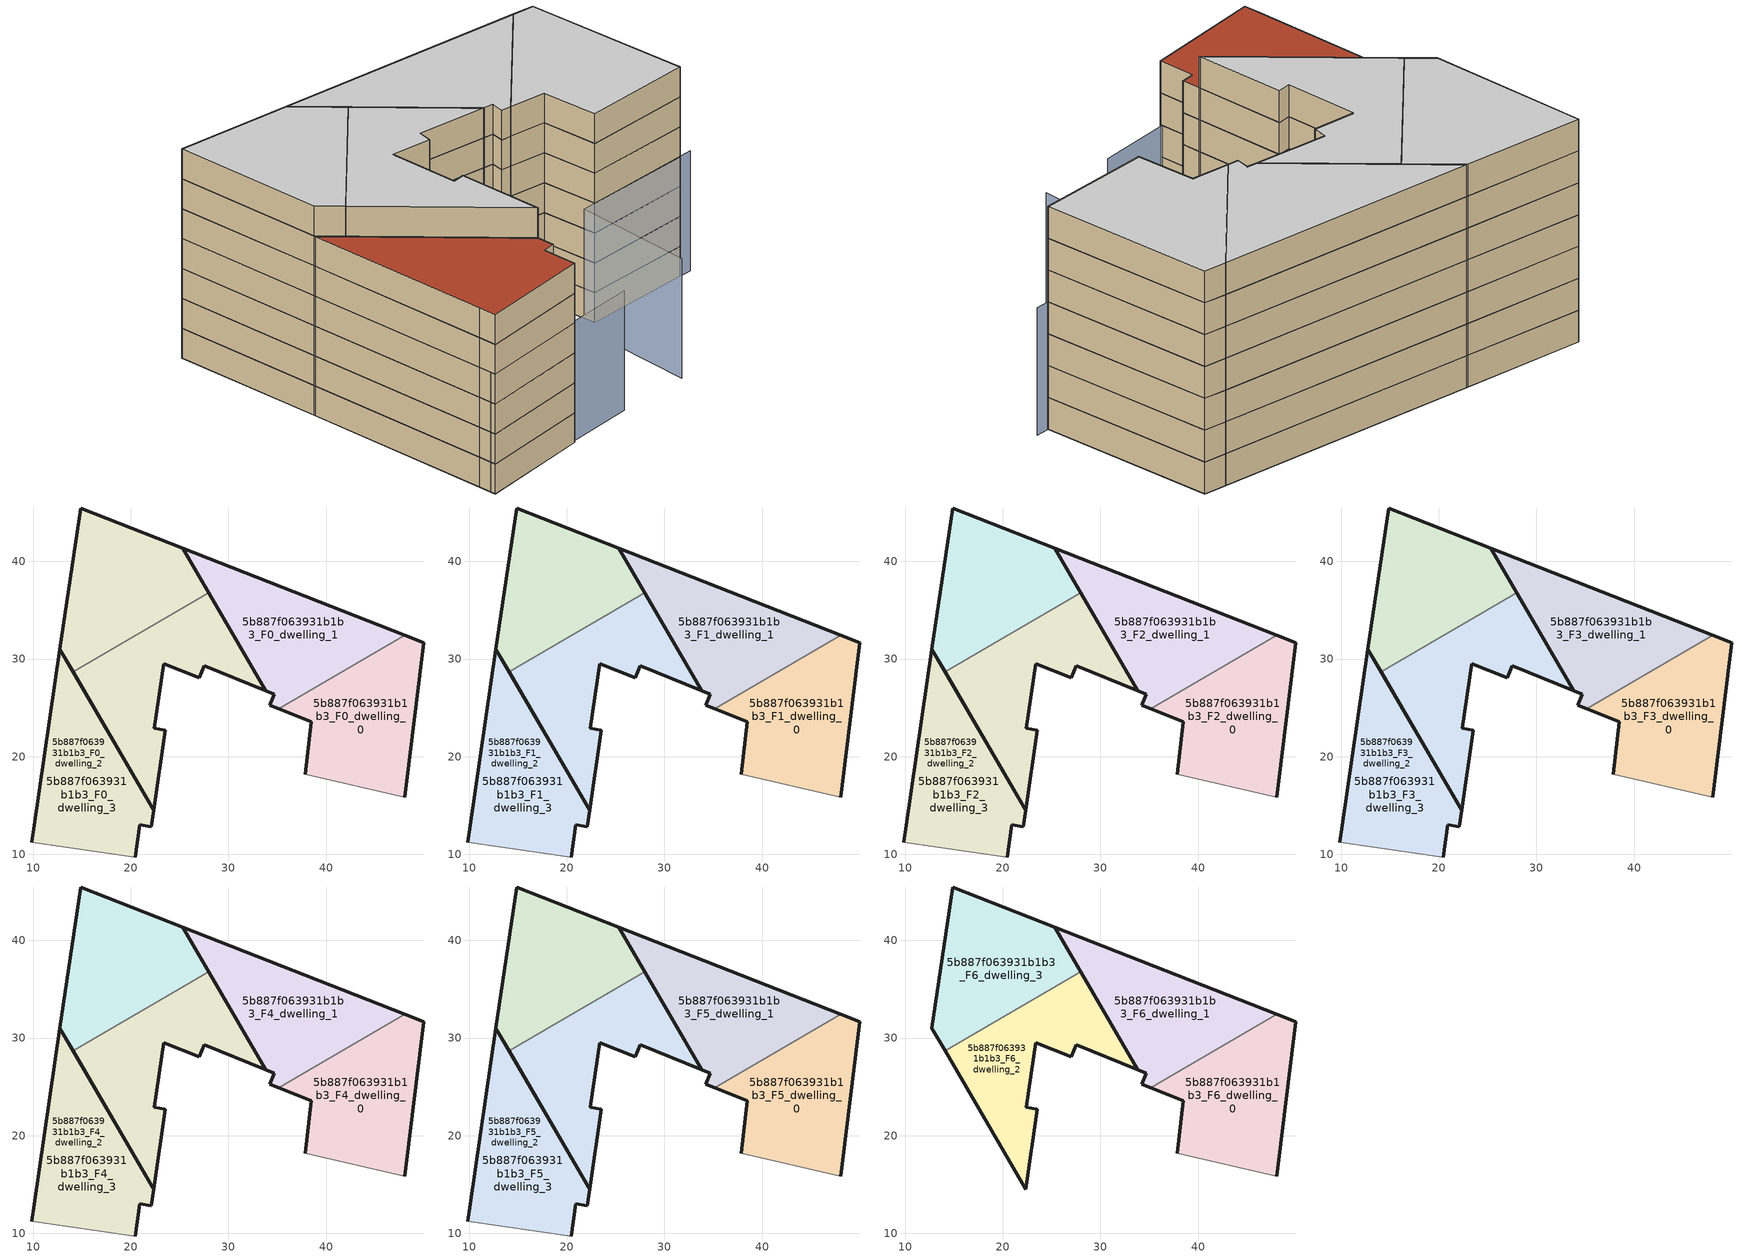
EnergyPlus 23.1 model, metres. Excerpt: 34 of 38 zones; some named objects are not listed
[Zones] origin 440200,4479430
5b887f063931b1b3_F0_dwelling_0
 floor ground (EU_floor_Construction): 48.06,15.84 49.99,31.65 48.05,32.41 35.15,24.92 38.48,23.59 37.85,18.19 z0
 wall outside (EU_wall_Construction): 37.85,18.19 38.48,23.59 35.15,24.92 / 48.05,32.41 49.99,31.65 48.06,15.84 z0:3
 wall adiabatic (EU_wall_Construction): 48.06,15.84 37.85,18.19 z0:3
 wall to 5b887f063931b1b3_F0_dwelling_1 (EU_wall_Construction): 35.15,24.92 48.05,32.41 z0:3
5b887f063931b1b3_F0_dwelling_1
 floor ground (EU_floor_Construction): 48.05,32.41 25.33,41.34 33.8,26.76 34.67,26.41 34.24,25.27 35.15,24.92 z0
 wall outside (EU_wall_Construction): 35.15,24.92 34.24,25.27 34.67,26.41 33.8,26.76 25.33,41.34 48.05,32.41 z0:3
5b887f063931b1b3_F0_dwelling_2
 floor ground (EU_floor_Construction): 20.45,9.74 20.94,13.02 22.1,12.85 22.34,14.51 12.76,31.01 10.12,13 9.86,11.26 z0; 22.34,14.51 23.55,22.73 22.4,22.9 23.38,29.52 27.02,28.1 27.5,29.31 33.8,26.76 27.99,36.77 14.1,28.7 z0
 wall outside (EU_wall_Construction): 27.99,36.77 33.8,26.76 27.5,29.31 27.02,28.1 23.38,29.52 22.4,22.9 23.55,22.73 22.34,14.51 14.1,28.7 z0:3
 wall to 5b887f063931b1b3_F0_dwelling_3 (EU_wall_Construction): 14.1,28.7 27.99,36.77 z0:3
5b887f063931b1b3_F0_dwelling_3
 floor ground (EU_floor_Construction): 27.99,36.77 25.33,41.34 14.87,45.45 12.76,31.01 14.1,28.7 z0; 20.45,9.74 20.94,13.02 22.1,12.85 22.34,14.51 12.76,31.01 10.12,13 9.86,11.26 z0
 wall outside (EU_wall_Construction): 14.1,28.7 12.76,31.01 14.87,45.45 25.33,41.34 27.99,36.77 z0:3
5b887f063931b1b3_F0_dwelling_4
 floor ground (EU_floor_Construction): 20.45,9.74 20.94,13.02 22.1,12.85 22.34,14.51 12.76,31.01 10.12,13 9.86,11.26 z0; 22.34,14.51 23.55,22.73 22.4,22.9 23.38,29.52 27.02,28.1 27.5,29.31 33.8,26.76 27.99,36.77 14.1,28.7 z0; 27.99,36.77 25.33,41.34 14.87,45.45 12.76,31.01 14.1,28.7 z0
 wall outside (EU_wall_Construction): 9.86,11.26 10.12,13 12.76,31.01 22.34,14.51 22.1,12.85 20.94,13.02 20.45,9.74 z0:3
 wall adiabatic (EU_wall_Construction): 20.45,9.74 9.86,11.26 z0:3
5b887f063931b1b3_F1_dwelling_0
 floor to 5b887f063931b1b3_F0_dwelling_0 (EU_floor_Construction): 48.06,15.84 49.99,31.65 48.05,32.41 35.15,24.92 38.48,23.59 37.85,18.19 z3
 wall outside (EU_wall_Construction): 37.85,18.19 38.48,23.59 35.15,24.92 / 48.05,32.41 49.99,31.65 48.06,15.84 z3:6
 wall adiabatic (EU_wall_Construction): 48.06,15.84 37.85,18.19 z3:6
 wall to 5b887f063931b1b3_F1_dwelling_1 (EU_wall_Construction): 35.15,24.92 48.05,32.41 z3:6
5b887f063931b1b3_F1_dwelling_1
 floor to 5b887f063931b1b3_F0_dwelling_1 (EU_floor_Construction): 48.05,32.41 25.33,41.34 33.8,26.76 34.67,26.41 34.24,25.27 35.15,24.92 z3
 wall outside (EU_wall_Construction): 35.15,24.92 34.24,25.27 34.67,26.41 33.8,26.76 25.33,41.34 48.05,32.41 z3:6
5b887f063931b1b3_F1_dwelling_2
 floor outside (EU_floor_Construction): 22.34,14.51 23.55,22.73 22.4,22.9 23.38,29.52 27.02,28.1 27.5,29.31 33.8,26.76 27.99,36.77 14.1,28.7 z3; 20.45,9.74 20.94,13.02 22.1,12.85 22.34,14.51 12.76,31.01 10.12,13 9.86,11.26 z3
 wall outside (EU_wall_Construction): 27.99,36.77 33.8,26.76 27.5,29.31 27.02,28.1 23.38,29.52 22.4,22.9 23.55,22.73 22.34,14.51 14.1,28.7 z3:6
 wall to 5b887f063931b1b3_F1_dwelling_3 (EU_wall_Construction): 14.1,28.7 27.99,36.77 z3:6
5b887f063931b1b3_F1_dwelling_3
 floor to 5b887f063931b1b3_F0_dwelling_3 (EU_floor_Construction): 27.99,36.77 25.33,41.34 14.87,45.45 12.76,31.01 14.1,28.7 z3; 20.45,9.74 20.94,13.02 22.1,12.85 22.34,14.51 12.76,31.01 10.12,13 9.86,11.26 z3
 wall outside (EU_wall_Construction): 14.1,28.7 12.76,31.01 14.87,45.45 25.33,41.34 27.99,36.77 z3:6
5b887f063931b1b3_F1_dwelling_4
 floor outside (EU_floor_Construction): 27.99,36.77 25.33,41.34 14.87,45.45 12.76,31.01 14.1,28.7 z3
 floor to 5b887f063931b1b3_F0_dwelling_4 (EU_floor_Construction): 20.45,9.74 20.94,13.02 22.1,12.85 22.34,14.51 12.76,31.01 10.12,13 9.86,11.26 z3; 22.34,14.51 23.55,22.73 22.4,22.9 23.38,29.52 27.02,28.1 27.5,29.31 33.8,26.76 27.99,36.77 14.1,28.7 z3
 wall outside (EU_wall_Construction): 9.86,11.26 10.12,13 12.76,31.01 22.34,14.51 22.1,12.85 20.94,13.02 20.45,9.74 z3:6
 wall adiabatic (EU_wall_Construction): 20.45,9.74 9.86,11.26 z3:6
5b887f063931b1b3_F2_dwelling_0
 floor to 5b887f063931b1b3_F1_dwelling_0 (EU_floor_Construction): 48.06,15.84 49.99,31.65 48.05,32.41 35.15,24.92 38.48,23.59 37.85,18.19 z6
 wall outside (EU_wall_Construction): 37.85,18.19 38.48,23.59 35.15,24.92 / 48.05,32.41 49.99,31.65 48.06,15.84 z6:9
 wall adiabatic (EU_wall_Construction): 48.06,15.84 37.85,18.19 z6:9
 wall to 5b887f063931b1b3_F2_dwelling_1 (EU_wall_Construction): 35.15,24.92 48.05,32.41 z6:9
5b887f063931b1b3_F2_dwelling_1
 floor to 5b887f063931b1b3_F1_dwelling_1 (EU_floor_Construction): 48.05,32.41 25.33,41.34 33.8,26.76 34.67,26.41 34.24,25.27 35.15,24.92 z6
 wall outside (EU_wall_Construction): 35.15,24.92 34.24,25.27 34.67,26.41 33.8,26.76 25.33,41.34 48.05,32.41 z6:9
5b887f063931b1b3_F2_dwelling_2
 floor outside (EU_floor_Construction): 22.34,14.51 23.55,22.73 22.4,22.9 23.38,29.52 27.02,28.1 27.5,29.31 33.8,26.76 27.99,36.77 14.1,28.7 z6; 20.45,9.74 20.94,13.02 22.1,12.85 22.34,14.51 12.76,31.01 10.12,13 9.86,11.26 z6
 wall outside (EU_wall_Construction): 27.99,36.77 33.8,26.76 27.5,29.31 27.02,28.1 23.38,29.52 22.4,22.9 23.55,22.73 22.34,14.51 14.1,28.7 z6:9
 wall to 5b887f063931b1b3_F2_dwelling_3 (EU_wall_Construction): 14.1,28.7 27.99,36.77 z6:9
5b887f063931b1b3_F2_dwelling_3
 floor to 5b887f063931b1b3_F1_dwelling_3 (EU_floor_Construction): 27.99,36.77 25.33,41.34 14.87,45.45 12.76,31.01 14.1,28.7 z6; 20.45,9.74 20.94,13.02 22.1,12.85 22.34,14.51 12.76,31.01 10.12,13 9.86,11.26 z6
 wall outside (EU_wall_Construction): 14.1,28.7 12.76,31.01 14.87,45.45 25.33,41.34 27.99,36.77 z6:9
5b887f063931b1b3_F2_dwelling_4
 floor outside (EU_floor_Construction): 27.99,36.77 25.33,41.34 14.87,45.45 12.76,31.01 14.1,28.7 z6
 floor to 5b887f063931b1b3_F1_dwelling_4 (EU_floor_Construction): 20.45,9.74 20.94,13.02 22.1,12.85 22.34,14.51 12.76,31.01 10.12,13 9.86,11.26 z6; 22.34,14.51 23.55,22.73 22.4,22.9 23.38,29.52 27.02,28.1 27.5,29.31 33.8,26.76 27.99,36.77 14.1,28.7 z6
 wall outside (EU_wall_Construction): 9.86,11.26 10.12,13 12.76,31.01 22.34,14.51 22.1,12.85 20.94,13.02 20.45,9.74 z6:9
 wall adiabatic (EU_wall_Construction): 20.45,9.74 9.86,11.26 z6:9
5b887f063931b1b3_F3_dwelling_0
 floor to 5b887f063931b1b3_F2_dwelling_0 (EU_floor_Construction): 48.06,15.84 49.99,31.65 48.05,32.41 35.15,24.92 38.48,23.59 37.85,18.19 z9
 wall outside (EU_wall_Construction): 37.85,18.19 38.48,23.59 35.15,24.92 / 48.05,32.41 49.99,31.65 48.06,15.84 z9:12
 wall adiabatic (EU_wall_Construction): 48.06,15.84 37.85,18.19 z9:12
 wall to 5b887f063931b1b3_F3_dwelling_1 (EU_wall_Construction): 35.15,24.92 48.05,32.41 z9:12
5b887f063931b1b3_F3_dwelling_1
 floor to 5b887f063931b1b3_F2_dwelling_1 (EU_floor_Construction): 48.05,32.41 25.33,41.34 33.8,26.76 34.67,26.41 34.24,25.27 35.15,24.92 z9
 wall outside (EU_wall_Construction): 35.15,24.92 34.24,25.27 34.67,26.41 33.8,26.76 25.33,41.34 48.05,32.41 z9:12
5b887f063931b1b3_F3_dwelling_2
 floor outside (EU_floor_Construction): 22.34,14.51 23.55,22.73 22.4,22.9 23.38,29.52 27.02,28.1 27.5,29.31 33.8,26.76 27.99,36.77 14.1,28.7 z9; 20.45,9.74 20.94,13.02 22.1,12.85 22.34,14.51 12.76,31.01 10.12,13 9.86,11.26 z9
 wall outside (EU_wall_Construction): 27.99,36.77 33.8,26.76 27.5,29.31 27.02,28.1 23.38,29.52 22.4,22.9 23.55,22.73 22.34,14.51 14.1,28.7 z9:12
 wall to 5b887f063931b1b3_F3_dwelling_3 (EU_wall_Construction): 14.1,28.7 27.99,36.77 z9:12
5b887f063931b1b3_F3_dwelling_3
 floor to 5b887f063931b1b3_F2_dwelling_3 (EU_floor_Construction): 27.99,36.77 25.33,41.34 14.87,45.45 12.76,31.01 14.1,28.7 z9; 20.45,9.74 20.94,13.02 22.1,12.85 22.34,14.51 12.76,31.01 10.12,13 9.86,11.26 z9
 wall outside (EU_wall_Construction): 14.1,28.7 12.76,31.01 14.87,45.45 25.33,41.34 27.99,36.77 z9:12
5b887f063931b1b3_F3_dwelling_4
 floor outside (EU_floor_Construction): 27.99,36.77 25.33,41.34 14.87,45.45 12.76,31.01 14.1,28.7 z9
 floor to 5b887f063931b1b3_F2_dwelling_4 (EU_floor_Construction): 20.45,9.74 20.94,13.02 22.1,12.85 22.34,14.51 12.76,31.01 10.12,13 9.86,11.26 z9; 22.34,14.51 23.55,22.73 22.4,22.9 23.38,29.52 27.02,28.1 27.5,29.31 33.8,26.76 27.99,36.77 14.1,28.7 z9
 wall outside (EU_wall_Construction): 9.86,11.26 10.12,13 12.76,31.01 22.34,14.51 22.1,12.85 20.94,13.02 20.45,9.74 z9:12
 wall adiabatic (EU_wall_Construction): 20.45,9.74 9.86,11.26 z9:12
5b887f063931b1b3_F4_dwelling_0
 floor to 5b887f063931b1b3_F3_dwelling_0 (EU_floor_Construction): 48.06,15.84 49.99,31.65 48.05,32.41 35.15,24.92 38.48,23.59 37.85,18.19 z12
 wall outside (EU_wall_Construction): 37.85,18.19 38.48,23.59 35.15,24.92 / 48.05,32.41 49.99,31.65 48.06,15.84 z12:15
 wall adiabatic (EU_wall_Construction): 48.06,15.84 37.85,18.19 z12:15
 wall to 5b887f063931b1b3_F4_dwelling_1 (EU_wall_Construction): 35.15,24.92 48.05,32.41 z12:15
5b887f063931b1b3_F4_dwelling_1
 floor to 5b887f063931b1b3_F3_dwelling_1 (EU_floor_Construction): 48.05,32.41 25.33,41.34 33.8,26.76 34.67,26.41 34.24,25.27 35.15,24.92 z12
 wall outside (EU_wall_Construction): 35.15,24.92 34.24,25.27 34.67,26.41 33.8,26.76 25.33,41.34 48.05,32.41 z12:15
5b887f063931b1b3_F4_dwelling_2
 floor outside (EU_floor_Construction): 22.34,14.51 23.55,22.73 22.4,22.9 23.38,29.52 27.02,28.1 27.5,29.31 33.8,26.76 27.99,36.77 14.1,28.7 z12; 20.45,9.74 20.94,13.02 22.1,12.85 22.34,14.51 12.76,31.01 10.12,13 9.86,11.26 z12
 wall outside (EU_wall_Construction): 27.99,36.77 33.8,26.76 27.5,29.31 27.02,28.1 23.38,29.52 22.4,22.9 23.55,22.73 22.34,14.51 14.1,28.7 z12:15
 wall to 5b887f063931b1b3_F4_dwelling_3 (EU_wall_Construction): 14.1,28.7 27.99,36.77 z12:15
5b887f063931b1b3_F4_dwelling_3
 floor to 5b887f063931b1b3_F3_dwelling_3 (EU_floor_Construction): 27.99,36.77 25.33,41.34 14.87,45.45 12.76,31.01 14.1,28.7 z12; 20.45,9.74 20.94,13.02 22.1,12.85 22.34,14.51 12.76,31.01 10.12,13 9.86,11.26 z12
 wall outside (EU_wall_Construction): 14.1,28.7 12.76,31.01 14.87,45.45 25.33,41.34 27.99,36.77 z12:15
5b887f063931b1b3_F4_dwelling_4
 floor outside (EU_floor_Construction): 27.99,36.77 25.33,41.34 14.87,45.45 12.76,31.01 14.1,28.7 z12
 floor to 5b887f063931b1b3_F3_dwelling_4 (EU_floor_Construction): 20.45,9.74 20.94,13.02 22.1,12.85 22.34,14.51 12.76,31.01 10.12,13 9.86,11.26 z12; 22.34,14.51 23.55,22.73 22.4,22.9 23.38,29.52 27.02,28.1 27.5,29.31 33.8,26.76 27.99,36.77 14.1,28.7 z12
 wall outside (EU_wall_Construction): 9.86,11.26 10.12,13 12.76,31.01 22.34,14.51 22.1,12.85 20.94,13.02 20.45,9.74 z12:15
 wall adiabatic (EU_wall_Construction): 20.45,9.74 9.86,11.26 z12:15
5b887f063931b1b3_F5_dwelling_0
 floor to 5b887f063931b1b3_F4_dwelling_0 (EU_floor_Construction): 48.06,15.84 49.99,31.65 48.05,32.41 35.15,24.92 38.48,23.59 37.85,18.19 z15
 wall outside (EU_wall_Construction): 37.85,18.19 38.48,23.59 35.15,24.92 / 48.05,32.41 49.99,31.65 48.06,15.84 z15:18
 wall adiabatic (EU_wall_Construction): 48.06,15.84 37.85,18.19 z15:18
 wall to 5b887f063931b1b3_F5_dwelling_1 (EU_wall_Construction): 35.15,24.92 48.05,32.41 z15:18
5b887f063931b1b3_F5_dwelling_1
 floor to 5b887f063931b1b3_F4_dwelling_1 (EU_floor_Construction): 48.05,32.41 25.33,41.34 33.8,26.76 34.67,26.41 34.24,25.27 35.15,24.92 z15
 wall outside (EU_wall_Construction): 35.15,24.92 34.24,25.27 34.67,26.41 33.8,26.76 25.33,41.34 48.05,32.41 z15:18
5b887f063931b1b3_F5_dwelling_2
 floor outside (EU_floor_Construction): 22.34,14.51 23.55,22.73 22.4,22.9 23.38,29.52 27.02,28.1 27.5,29.31 33.8,26.76 27.99,36.77 14.1,28.7 z15; 20.45,9.74 20.94,13.02 22.1,12.85 22.34,14.51 12.76,31.01 10.12,13 9.86,11.26 z15
 wall outside (EU_wall_Construction): 27.99,36.77 33.8,26.76 27.5,29.31 27.02,28.1 23.38,29.52 22.4,22.9 23.55,22.73 22.34,14.51 14.1,28.7 z15:18
 wall to 5b887f063931b1b3_F5_dwelling_3 (EU_wall_Construction): 14.1,28.7 27.99,36.77 z15:18
 roof outside (EU_floor_Construction): 12.76,31.01 22.34,14.51 22.1,12.85 20.94,13.02 20.45,9.74 9.86,11.26 10.12,13 z18
5b887f063931b1b3_F5_dwelling_3
 floor to 5b887f063931b1b3_F4_dwelling_3 (EU_floor_Construction): 27.99,36.77 25.33,41.34 14.87,45.45 12.76,31.01 14.1,28.7 z15; 20.45,9.74 20.94,13.02 22.1,12.85 22.34,14.51 12.76,31.01 10.12,13 9.86,11.26 z15
 wall outside (EU_wall_Construction): 14.1,28.7 12.76,31.01 14.87,45.45 25.33,41.34 27.99,36.77 z15:18
 roof outside (EU_floor_Construction): 12.76,31.01 22.34,14.51 22.1,12.85 20.94,13.02 20.45,9.74 9.86,11.26 10.12,13 z18
5b887f063931b1b3_F5_dwelling_4
 floor outside (EU_floor_Construction): 27.99,36.77 25.33,41.34 14.87,45.45 12.76,31.01 14.1,28.7 z15
 floor to 5b887f063931b1b3_F4_dwelling_4 (EU_floor_Construction): 20.45,9.74 20.94,13.02 22.1,12.85 22.34,14.51 12.76,31.01 10.12,13 9.86,11.26 z15; 22.34,14.51 23.55,22.73 22.4,22.9 23.38,29.52 27.02,28.1 27.5,29.31 33.8,26.76 27.99,36.77 14.1,28.7 z15
 wall outside (EU_wall_Construction): 9.86,11.26 10.12,13 12.76,31.01 22.34,14.51 22.1,12.85 20.94,13.02 20.45,9.74 z15:18
 wall adiabatic (EU_wall_Construction): 20.45,9.74 9.86,11.26 z15:18
 roof outside (EU_roof_Construction): 12.76,31.01 22.34,14.51 22.1,12.85 20.94,13.02 20.45,9.74 9.86,11.26 10.12,13 z18; 27.99,36.77 33.8,26.76 27.5,29.31 27.02,28.1 23.38,29.52 22.4,22.9 23.55,22.73 22.34,14.51 14.1,28.7 z18; 25.33,41.34 27.99,36.77 14.1,28.7 12.76,31.01 14.87,45.45 z18
5b887f063931b1b3_F6_dwelling_0
 floor to 5b887f063931b1b3_F5_dwelling_0 (EU_floor_Construction): 48.06,15.84 49.99,31.65 48.05,32.41 35.15,24.92 38.48,23.59 37.85,18.19 z18
 wall outside (EU_wall_Construction): 37.85,18.19 38.48,23.59 35.15,24.92 / 48.05,32.41 49.99,31.65 48.06,15.84 z18:21
 wall adiabatic (EU_wall_Construction): 48.06,15.84 37.85,18.19 z18:21
 wall to 5b887f063931b1b3_F6_dwelling_1 (EU_wall_Construction): 35.15,24.92 48.05,32.41 z18:21
 ceiling to 5b887f063931b1b3_F7_dwelling_0 (EU_floor_Construction): 49.99,31.65 48.06,15.84 37.85,18.19 38.48,23.59 35.15,24.92 48.05,32.41 z21
5b887f063931b1b3_F6_dwelling_1
 floor to 5b887f063931b1b3_F5_dwelling_1 (EU_floor_Construction): 48.05,32.41 25.33,41.34 33.8,26.76 34.67,26.41 34.24,25.27 35.15,24.92 z18
 wall outside (EU_wall_Construction): 35.15,24.92 34.24,25.27 34.67,26.41 33.8,26.76 25.33,41.34 48.05,32.41 z18:21
 ceiling to 5b887f063931b1b3_F7_dwelling_1 (EU_floor_Construction): 48.05,32.41 35.15,24.92 34.24,25.27 34.67,26.41 33.8,26.76 25.33,41.34 z21
5b887f063931b1b3_F6_dwelling_2
 floor to 5b887f063931b1b3_F5_dwelling_2 (EU_floor_Construction): 22.34,14.51 23.55,22.73 22.4,22.9 23.38,29.52 27.02,28.1 27.5,29.31 33.8,26.76 27.99,36.77 14.1,28.7 z18
 wall outside (EU_wall_Construction): 27.99,36.77 33.8,26.76 27.5,29.31 27.02,28.1 23.38,29.52 22.4,22.9 23.55,22.73 22.34,14.51 14.1,28.7 z18:21
 wall to 5b887f063931b1b3_F6_dwelling_3 (EU_wall_Construction): 14.1,28.7 27.99,36.77 z18:21
 ceiling to 5b887f063931b1b3_F7_dwelling_2 (EU_floor_Construction): 27.99,36.77 33.8,26.76 27.5,29.31 27.02,28.1 23.38,29.52 22.4,22.9 23.55,22.73 22.34,14.51 14.1,28.7 z21
5b887f063931b1b3_F6_dwelling_3
 floor to 5b887f063931b1b3_F5_dwelling_3 (EU_floor_Construction): 27.99,36.77 25.33,41.34 14.87,45.45 12.76,31.01 14.1,28.7 z18
 wall outside (EU_wall_Construction): 14.1,28.7 12.76,31.01 14.87,45.45 25.33,41.34 27.99,36.77 z18:21
 ceiling to 5b887f063931b1b3_F7_dwelling_3 (EU_floor_Construction): 25.33,41.34 27.99,36.77 14.1,28.7 12.76,31.01 14.87,45.45 z21
shading: 9.95,11.76 27.03,8.79 / 33.98,7.24 36.57,18.49 / 36.57,18.49 49.27,15.56 z0:12
[Building]
EU S2 Campaign: North Axis=0; Terrain=City; Solar Distribution=FullExterior
[Site:Location]
Madrid: Latitude=40.5; Longitude=-3.5; Time Zone=1; Elevation=609
[SizingPeriod:WeatherFileDays]
AnnualSizingPeriod: Begin Month=1; Begin Day of Month=1; End Month=12; End Day of Month=31; Day of Week for Start Day=Monday; Use Weather File Daylight Saving Period=No; Use Weather File Rain and Snow Indicators=No
[MATERIAL]
EU_InternalMass_Material: Roughness=MediumRough; Thickness=0.1; Conductivity=1; Density=1800; Specific Heat=900; Thermal Absorptance=0.9; Solar Absorptance=0.7; Visible Absorptance=0.7
[MATERIAL:NOMASS] Roughness=MediumRough; Thermal Absorptance=0.9; Solar Absorptance=0.7; Visible Absorptance=0.7
Name | Thermal Resistance
EU_wall_NoMass | 1.60022
EU_roof_NoMass | 1.57597
EU_floor_NoMass | 0.470652
[CONSTRUCTION]
EU_wall_Construction: EU_wall_NoMass
EU_roof_Construction: EU_roof_NoMass
EU_floor_Construction: EU_floor_NoMass
EU_InternalMass_Construction: EU_InternalMass_Material
[ZONE] Type=1; Multiplier=1; Ceiling Height=autocalculate; Floor Area=autocalculate; Part of Total Floor Area=Yes
Name | Volume
5b887f063931b1b3_F0_dwelling_0; 5b887f063931b1b3_F1_dwelling_0; 5b887f063931b1b3_F2_dwelling_0; 5b887f063931b1b3_F3_dwelling_0; 5b887f063931b1b3_F4_dwelling_0; 5b887f063931b1b3_F5_dwelling_0; 5b887f063931b1b3_F6_dwelling_0 | 434.235
5b887f063931b1b3_F0_dwelling_1; 5b887f063931b1b3_F1_dwelling_1; 5b887f063931b1b3_F2_dwelling_1; 5b887f063931b1b3_F3_dwelling_1; 5b887f063931b1b3_F4_dwelling_1; 5b887f063931b1b3_F5_dwelling_1; 5b887f063931b1b3_F6_dwelling_1 | 434.24
5b887f063931b1b3_F0_dwelling_2; 5b887f063931b1b3_F1_dwelling_2; 5b887f063931b1b3_F2_dwelling_2; 5b887f063931b1b3_F3_dwelling_2; 5b887f063931b1b3_F4_dwelling_2; 5b887f063931b1b3_F5_dwelling_2 | 864.583
5b887f063931b1b3_F6_dwelling_2 | 431.655
5b887f063931b1b3_F0_dwelling_3; 5b887f063931b1b3_F1_dwelling_3; 5b887f063931b1b3_F2_dwelling_3; 5b887f063931b1b3_F3_dwelling_3; 5b887f063931b1b3_F4_dwelling_3; 5b887f063931b1b3_F5_dwelling_3 | 864.528
5b887f063931b1b3_F6_dwelling_3 | 431.599
5b887f063931b1b3_F0_dwelling_4; 5b887f063931b1b3_F1_dwelling_4; 5b887f063931b1b3_F2_dwelling_4; 5b887f063931b1b3_F3_dwelling_4; 5b887f063931b1b3_F4_dwelling_4; 5b887f063931b1b3_F5_dwelling_4 | 1296.18
[INTERNALMASS] Construction=EU_InternalMass_Construction
Name | Zone or ZoneList | Surface Area
5b887f063931b1b3_F0_dwelling_0_EU_InternalMass | 5b887f063931b1b3_F0_dwelling_0 | 144.745
5b887f063931b1b3_F0_dwelling_1_EU_InternalMass | 5b887f063931b1b3_F0_dwelling_1 | 144.742
5b887f063931b1b3_F0_dwelling_2_EU_InternalMass | 5b887f063931b1b3_F0_dwelling_2 | 143.886
5b887f063931b1b3_F0_dwelling_3_EU_InternalMass | 5b887f063931b1b3_F0_dwelling_3 | 143.869
5b887f063931b1b3_F0_dwelling_4_EU_InternalMass | 5b887f063931b1b3_F0_dwelling_4 | 144.309
5b887f063931b1b3_F1_dwelling_0_EU_InternalMass | 5b887f063931b1b3_F1_dwelling_0 | 144.745
5b887f063931b1b3_F1_dwelling_1_EU_InternalMass | 5b887f063931b1b3_F1_dwelling_1 | 144.742
5b887f063931b1b3_F1_dwelling_2_EU_InternalMass | 5b887f063931b1b3_F1_dwelling_2 | 143.886
5b887f063931b1b3_F1_dwelling_3_EU_InternalMass | 5b887f063931b1b3_F1_dwelling_3 | 143.869
5b887f063931b1b3_F1_dwelling_4_EU_InternalMass | 5b887f063931b1b3_F1_dwelling_4 | 144.309
5b887f063931b1b3_F2_dwelling_0_EU_InternalMass | 5b887f063931b1b3_F2_dwelling_0 | 144.745
5b887f063931b1b3_F2_dwelling_1_EU_InternalMass | 5b887f063931b1b3_F2_dwelling_1 | 144.742
5b887f063931b1b3_F2_dwelling_2_EU_InternalMass | 5b887f063931b1b3_F2_dwelling_2 | 143.886
5b887f063931b1b3_F2_dwelling_3_EU_InternalMass | 5b887f063931b1b3_F2_dwelling_3 | 143.869
5b887f063931b1b3_F2_dwelling_4_EU_InternalMass | 5b887f063931b1b3_F2_dwelling_4 | 144.309
5b887f063931b1b3_F3_dwelling_0_EU_InternalMass | 5b887f063931b1b3_F3_dwelling_0 | 144.745
5b887f063931b1b3_F3_dwelling_1_EU_InternalMass | 5b887f063931b1b3_F3_dwelling_1 | 144.742
5b887f063931b1b3_F3_dwelling_2_EU_InternalMass | 5b887f063931b1b3_F3_dwelling_2 | 143.886
5b887f063931b1b3_F3_dwelling_3_EU_InternalMass | 5b887f063931b1b3_F3_dwelling_3 | 143.869
5b887f063931b1b3_F3_dwelling_4_EU_InternalMass | 5b887f063931b1b3_F3_dwelling_4 | 144.309
5b887f063931b1b3_F4_dwelling_0_EU_InternalMass | 5b887f063931b1b3_F4_dwelling_0 | 144.745
5b887f063931b1b3_F4_dwelling_1_EU_InternalMass | 5b887f063931b1b3_F4_dwelling_1 | 144.742
5b887f063931b1b3_F4_dwelling_2_EU_InternalMass | 5b887f063931b1b3_F4_dwelling_2 | 143.886
5b887f063931b1b3_F4_dwelling_3_EU_InternalMass | 5b887f063931b1b3_F4_dwelling_3 | 143.869
5b887f063931b1b3_F4_dwelling_4_EU_InternalMass | 5b887f063931b1b3_F4_dwelling_4 | 144.309
5b887f063931b1b3_F5_dwelling_0_EU_InternalMass | 5b887f063931b1b3_F5_dwelling_0 | 144.745
5b887f063931b1b3_F5_dwelling_1_EU_InternalMass | 5b887f063931b1b3_F5_dwelling_1 | 144.742
5b887f063931b1b3_F5_dwelling_2_EU_InternalMass | 5b887f063931b1b3_F5_dwelling_2 | 143.886
5b887f063931b1b3_F5_dwelling_3_EU_InternalMass | 5b887f063931b1b3_F5_dwelling_3 | 143.869
5b887f063931b1b3_F5_dwelling_4_EU_InternalMass | 5b887f063931b1b3_F5_dwelling_4 | 144.309
5b887f063931b1b3_F6_dwelling_0_EU_InternalMass | 5b887f063931b1b3_F6_dwelling_0 | 180.383
5b887f063931b1b3_F6_dwelling_1_EU_InternalMass | 5b887f063931b1b3_F6_dwelling_1 | 180.393
5b887f063931b1b3_F6_dwelling_2_EU_InternalMass | 5b887f063931b1b3_F6_dwelling_2 | 180.399
5b887f063931b1b3_F6_dwelling_3_EU_InternalMass | 5b887f063931b1b3_F6_dwelling_3 | 180.386
[OTHEREQUIPMENT] Fuel Type=Electricity; Design Level Calculation Method=Watts/Area; Power per Zone Floor Area=1; Fraction Latent=0; Fraction Radiant=0; Fraction Lost=0; Carbon Dioxide Generation Rate=0; EndUse Subcategory=EU_Step8_InternalGains
Name | Zone or ZoneList or Space or SpaceList | Schedule
EU_Step8_InternalGain_5b887f063931b1b3_F0_dwelling_0_f000 | 5b887f063931b1b3_F0_dwelling_0 | EU_Step8_GainSchedule_5b887f063931b1b3_F0_dwelling_0_f000
EU_Step8_InternalGain_5b887f063931b1b3_F0_dwelling_1_f000 | 5b887f063931b1b3_F0_dwelling_1 | EU_Step8_GainSchedule_5b887f063931b1b3_F0_dwelling_1_f000
EU_Step8_InternalGain_5b887f063931b1b3_F0_dwelling_2_f000 | 5b887f063931b1b3_F0_dwelling_2 | EU_Step8_GainSchedule_5b887f063931b1b3_F0_dwelling_2_f000
EU_Step8_InternalGain_5b887f063931b1b3_F0_dwelling_3_f000 | 5b887f063931b1b3_F0_dwelling_3 | EU_Step8_GainSchedule_5b887f063931b1b3_F0_dwelling_3_f000
EU_Step8_InternalGain_5b887f063931b1b3_F0_dwelling_4_f000 | 5b887f063931b1b3_F0_dwelling_4 | EU_Step8_GainSchedule_5b887f063931b1b3_F0_dwelling_4_f000
EU_Step8_InternalGain_5b887f063931b1b3_F1_dwelling_0_f000 | 5b887f063931b1b3_F1_dwelling_0 | EU_Step8_GainSchedule_5b887f063931b1b3_F1_dwelling_0_f000
EU_Step8_InternalGain_5b887f063931b1b3_F1_dwelling_1_f000 | 5b887f063931b1b3_F1_dwelling_1 | EU_Step8_GainSchedule_5b887f063931b1b3_F1_dwelling_1_f000
EU_Step8_InternalGain_5b887f063931b1b3_F1_dwelling_2_f000 | 5b887f063931b1b3_F1_dwelling_2 | EU_Step8_GainSchedule_5b887f063931b1b3_F1_dwelling_2_f000
EU_Step8_InternalGain_5b887f063931b1b3_F1_dwelling_3_f000 | 5b887f063931b1b3_F1_dwelling_3 | EU_Step8_GainSchedule_5b887f063931b1b3_F1_dwelling_3_f000
EU_Step8_InternalGain_5b887f063931b1b3_F1_dwelling_4_f000 | 5b887f063931b1b3_F1_dwelling_4 | EU_Step8_GainSchedule_5b887f063931b1b3_F1_dwelling_4_f000
EU_Step8_InternalGain_5b887f063931b1b3_F2_dwelling_0_f000 | 5b887f063931b1b3_F2_dwelling_0 | EU_Step8_GainSchedule_5b887f063931b1b3_F2_dwelling_0_f000
EU_Step8_InternalGain_5b887f063931b1b3_F2_dwelling_1_f000 | 5b887f063931b1b3_F2_dwelling_1 | EU_Step8_GainSchedule_5b887f063931b1b3_F2_dwelling_1_f000
EU_Step8_InternalGain_5b887f063931b1b3_F2_dwelling_2_f000 | 5b887f063931b1b3_F2_dwelling_2 | EU_Step8_GainSchedule_5b887f063931b1b3_F2_dwelling_2_f000
EU_Step8_InternalGain_5b887f063931b1b3_F2_dwelling_3_f000 | 5b887f063931b1b3_F2_dwelling_3 | EU_Step8_GainSchedule_5b887f063931b1b3_F2_dwelling_3_f000
EU_Step8_InternalGain_5b887f063931b1b3_F2_dwelling_4_f000 | 5b887f063931b1b3_F2_dwelling_4 | EU_Step8_GainSchedule_5b887f063931b1b3_F2_dwelling_4_f000
EU_Step8_InternalGain_5b887f063931b1b3_F3_dwelling_0_f000 | 5b887f063931b1b3_F3_dwelling_0 | EU_Step8_GainSchedule_5b887f063931b1b3_F3_dwelling_0_f000
EU_Step8_InternalGain_5b887f063931b1b3_F3_dwelling_1_f000 | 5b887f063931b1b3_F3_dwelling_1 | EU_Step8_GainSchedule_5b887f063931b1b3_F3_dwelling_1_f000
EU_Step8_InternalGain_5b887f063931b1b3_F3_dwelling_2_f000 | 5b887f063931b1b3_F3_dwelling_2 | EU_Step8_GainSchedule_5b887f063931b1b3_F3_dwelling_2_f000
EU_Step8_InternalGain_5b887f063931b1b3_F3_dwelling_3_f000 | 5b887f063931b1b3_F3_dwelling_3 | EU_Step8_GainSchedule_5b887f063931b1b3_F3_dwelling_3_f000
EU_Step8_InternalGain_5b887f063931b1b3_F3_dwelling_4_f000 | 5b887f063931b1b3_F3_dwelling_4 | EU_Step8_GainSchedule_5b887f063931b1b3_F3_dwelling_4_f000
EU_Step8_InternalGain_5b887f063931b1b3_F4_dwelling_0_f000 | 5b887f063931b1b3_F4_dwelling_0 | EU_Step8_GainSchedule_5b887f063931b1b3_F4_dwelling_0_f000
EU_Step8_InternalGain_5b887f063931b1b3_F4_dwelling_1_f000 | 5b887f063931b1b3_F4_dwelling_1 | EU_Step8_GainSchedule_5b887f063931b1b3_F4_dwelling_1_f000
EU_Step8_InternalGain_5b887f063931b1b3_F4_dwelling_2_f000 | 5b887f063931b1b3_F4_dwelling_2 | EU_Step8_GainSchedule_5b887f063931b1b3_F4_dwelling_2_f000
EU_Step8_InternalGain_5b887f063931b1b3_F4_dwelling_3_f000 | 5b887f063931b1b3_F4_dwelling_3 | EU_Step8_GainSchedule_5b887f063931b1b3_F4_dwelling_3_f000
EU_Step8_InternalGain_5b887f063931b1b3_F4_dwelling_4_f000 | 5b887f063931b1b3_F4_dwelling_4 | EU_Step8_GainSchedule_5b887f063931b1b3_F4_dwelling_4_f000
EU_Step8_InternalGain_5b887f063931b1b3_F5_dwelling_0_f000 | 5b887f063931b1b3_F5_dwelling_0 | EU_Step8_GainSchedule_5b887f063931b1b3_F5_dwelling_0_f000
EU_Step8_InternalGain_5b887f063931b1b3_F5_dwelling_1_f000 | 5b887f063931b1b3_F5_dwelling_1 | EU_Step8_GainSchedule_5b887f063931b1b3_F5_dwelling_1_f000
EU_Step8_InternalGain_5b887f063931b1b3_F5_dwelling_2_f000 | 5b887f063931b1b3_F5_dwelling_2 | EU_Step8_GainSchedule_5b887f063931b1b3_F5_dwelling_2_f000
EU_Step8_InternalGain_5b887f063931b1b3_F5_dwelling_3_f000 | 5b887f063931b1b3_F5_dwelling_3 | EU_Step8_GainSchedule_5b887f063931b1b3_F5_dwelling_3_f000
EU_Step8_InternalGain_5b887f063931b1b3_F5_dwelling_4_f000 | 5b887f063931b1b3_F5_dwelling_4 | EU_Step8_GainSchedule_5b887f063931b1b3_F5_dwelling_4_f000
EU_Step8_InternalGain_5b887f063931b1b3_F6_dwelling_0_f000 | 5b887f063931b1b3_F6_dwelling_0 | EU_Step8_GainSchedule_5b887f063931b1b3_F6_dwelling_0_f000
EU_Step8_InternalGain_5b887f063931b1b3_F6_dwelling_1_f000 | 5b887f063931b1b3_F6_dwelling_1 | EU_Step8_GainSchedule_5b887f063931b1b3_F6_dwelling_1_f000
EU_Step8_InternalGain_5b887f063931b1b3_F6_dwelling_2_f000 | 5b887f063931b1b3_F6_dwelling_2 | EU_Step8_GainSchedule_5b887f063931b1b3_F6_dwelling_2_f000
EU_Step8_InternalGain_5b887f063931b1b3_F6_dwelling_3_f000 | 5b887f063931b1b3_F6_dwelling_3 | EU_Step8_GainSchedule_5b887f063931b1b3_F6_dwelling_3_f000
[ZONEVENTILATION:DESIGNFLOWRATE] Schedule=EU_AlwaysOn; Design Flow Rate Calculation Method=AirChanges/Hour; Air Changes per Hour=0.480704; Ventilation Type=Natural; Fan Pressure Rise=0; Fan Total Efficiency=1; Constant Term Coefficient=1; Temperature Term Coefficient=0; Velocity Term Coefficient=0; Velocity Squared Term Coefficient=0; Minimum Indoor Temperature=-100; Maximum Indoor Temperature=100; Delta Temperature=-100; Minimum Outdoor Temperature=-100; Maximum Outdoor Temperature=100; Maximum Wind Speed=40
Name | Zone or ZoneList or Space or SpaceList
EU_ConstantAir_5b887f063931b1b3_F0_dwelling_0 | 5b887f063931b1b3_F0_dwelling_0
EU_ConstantAir_5b887f063931b1b3_F0_dwelling_1 | 5b887f063931b1b3_F0_dwelling_1
EU_ConstantAir_5b887f063931b1b3_F0_dwelling_2 | 5b887f063931b1b3_F0_dwelling_2
EU_ConstantAir_5b887f063931b1b3_F0_dwelling_3 | 5b887f063931b1b3_F0_dwelling_3
EU_ConstantAir_5b887f063931b1b3_F0_dwelling_4 | 5b887f063931b1b3_F0_dwelling_4
EU_ConstantAir_5b887f063931b1b3_F1_dwelling_0 | 5b887f063931b1b3_F1_dwelling_0
EU_ConstantAir_5b887f063931b1b3_F1_dwelling_1 | 5b887f063931b1b3_F1_dwelling_1
EU_ConstantAir_5b887f063931b1b3_F1_dwelling_2 | 5b887f063931b1b3_F1_dwelling_2
EU_ConstantAir_5b887f063931b1b3_F1_dwelling_3 | 5b887f063931b1b3_F1_dwelling_3
EU_ConstantAir_5b887f063931b1b3_F1_dwelling_4 | 5b887f063931b1b3_F1_dwelling_4
EU_ConstantAir_5b887f063931b1b3_F2_dwelling_0 | 5b887f063931b1b3_F2_dwelling_0
EU_ConstantAir_5b887f063931b1b3_F2_dwelling_1 | 5b887f063931b1b3_F2_dwelling_1
EU_ConstantAir_5b887f063931b1b3_F2_dwelling_2 | 5b887f063931b1b3_F2_dwelling_2
EU_ConstantAir_5b887f063931b1b3_F2_dwelling_3 | 5b887f063931b1b3_F2_dwelling_3
EU_ConstantAir_5b887f063931b1b3_F2_dwelling_4 | 5b887f063931b1b3_F2_dwelling_4
EU_ConstantAir_5b887f063931b1b3_F3_dwelling_0 | 5b887f063931b1b3_F3_dwelling_0
EU_ConstantAir_5b887f063931b1b3_F3_dwelling_1 | 5b887f063931b1b3_F3_dwelling_1
EU_ConstantAir_5b887f063931b1b3_F3_dwelling_2 | 5b887f063931b1b3_F3_dwelling_2
EU_ConstantAir_5b887f063931b1b3_F3_dwelling_3 | 5b887f063931b1b3_F3_dwelling_3
EU_ConstantAir_5b887f063931b1b3_F3_dwelling_4 | 5b887f063931b1b3_F3_dwelling_4
EU_ConstantAir_5b887f063931b1b3_F4_dwelling_0 | 5b887f063931b1b3_F4_dwelling_0
EU_ConstantAir_5b887f063931b1b3_F4_dwelling_1 | 5b887f063931b1b3_F4_dwelling_1
EU_ConstantAir_5b887f063931b1b3_F4_dwelling_2 | 5b887f063931b1b3_F4_dwelling_2
EU_ConstantAir_5b887f063931b1b3_F4_dwelling_3 | 5b887f063931b1b3_F4_dwelling_3
EU_ConstantAir_5b887f063931b1b3_F4_dwelling_4 | 5b887f063931b1b3_F4_dwelling_4
EU_ConstantAir_5b887f063931b1b3_F5_dwelling_0 | 5b887f063931b1b3_F5_dwelling_0
EU_ConstantAir_5b887f063931b1b3_F5_dwelling_1 | 5b887f063931b1b3_F5_dwelling_1
EU_ConstantAir_5b887f063931b1b3_F5_dwelling_2 | 5b887f063931b1b3_F5_dwelling_2
EU_ConstantAir_5b887f063931b1b3_F5_dwelling_3 | 5b887f063931b1b3_F5_dwelling_3
EU_ConstantAir_5b887f063931b1b3_F5_dwelling_4 | 5b887f063931b1b3_F5_dwelling_4
EU_ConstantAir_5b887f063931b1b3_F6_dwelling_0 | 5b887f063931b1b3_F6_dwelling_0
EU_ConstantAir_5b887f063931b1b3_F6_dwelling_1 | 5b887f063931b1b3_F6_dwelling_1
EU_ConstantAir_5b887f063931b1b3_F6_dwelling_2 | 5b887f063931b1b3_F6_dwelling_2
EU_ConstantAir_5b887f063931b1b3_F6_dwelling_3 | 5b887f063931b1b3_F6_dwelling_3
[HVACTEMPLATE:THERMOSTAT] Constant Heating Setpoint=20; Constant Cooling Setpoint=50
EU_HeatOnly_5b887f063931b1b3_F0_dwelling_0; EU_HeatOnly_5b887f063931b1b3_F0_dwelling_1; EU_HeatOnly_5b887f063931b1b3_F0_dwelling_2; EU_HeatOnly_5b887f063931b1b3_F0_dwelling_3; EU_HeatOnly_5b887f063931b1b3_F0_dwelling_4; EU_HeatOnly_5b887f063931b1b3_F1_dwelling_0; EU_HeatOnly_5b887f063931b1b3_F1_dwelling_1; EU_HeatOnly_5b887f063931b1b3_F1_dwelling_2; EU_HeatOnly_5b887f063931b1b3_F1_dwelling_3; EU_HeatOnly_5b887f063931b1b3_F1_dwelling_4; EU_HeatOnly_5b887f063931b1b3_F2_dwelling_0; EU_HeatOnly_5b887f063931b1b3_F2_dwelling_1; EU_HeatOnly_5b887f063931b1b3_F2_dwelling_2; EU_HeatOnly_5b887f063931b1b3_F2_dwelling_3; EU_HeatOnly_5b887f063931b1b3_F2_dwelling_4; EU_HeatOnly_5b887f063931b1b3_F3_dwelling_0; EU_HeatOnly_5b887f063931b1b3_F3_dwelling_1; EU_HeatOnly_5b887f063931b1b3_F3_dwelling_2; EU_HeatOnly_5b887f063931b1b3_F3_dwelling_3; EU_HeatOnly_5b887f063931b1b3_F3_dwelling_4; EU_HeatOnly_5b887f063931b1b3_F4_dwelling_0; EU_HeatOnly_5b887f063931b1b3_F4_dwelling_1; EU_HeatOnly_5b887f063931b1b3_F4_dwelling_2; EU_HeatOnly_5b887f063931b1b3_F4_dwelling_3; EU_HeatOnly_5b887f063931b1b3_F4_dwelling_4; EU_HeatOnly_5b887f063931b1b3_F5_dwelling_0; EU_HeatOnly_5b887f063931b1b3_F5_dwelling_1; EU_HeatOnly_5b887f063931b1b3_F5_dwelling_2; EU_HeatOnly_5b887f063931b1b3_F5_dwelling_3; EU_HeatOnly_5b887f063931b1b3_F5_dwelling_4; EU_HeatOnly_5b887f063931b1b3_F6_dwelling_0; EU_HeatOnly_5b887f063931b1b3_F6_dwelling_1
[HVACTEMPLATE:ZONE:IDEALLOADSAIRSYSTEM] System Availability Schedule=EU_AlwaysOn; Maximum Heating Supply Air Temperature=50; Minimum Cooling Supply Air Temperature=13; Maximum Heating Supply Air Humidity Ratio=0.0156; Minimum Cooling Supply Air Humidity Ratio=0.0077; Heating Limit=NoLimit; Cooling Limit=NoLimit; Heating Availability Schedule=EU_AlwaysOn; Cooling Availability Schedule=EU_CoolingOff; Dehumidification Control Type=ConstantSensibleHeatRatio; Cooling Sensible Heat Ratio=0.7; Dehumidification Setpoint=60; Humidification Control Type=None; Humidification Setpoint=30; Outdoor Air Method=None; Outdoor Air Flow Rate per Person=0.00944; Outdoor Air Flow Rate per Zone Floor Area=0; Outdoor Air Flow Rate per Zone=0; Demand Controlled Ventilation Type=None; Outdoor Air Economizer Type=NoEconomizer; Heat Recovery Type=None; Sensible Heat Recovery Effectiveness=0.7; Latent Heat Recovery Effectiveness=0.65
Name | Template Thermostat
5b887f063931b1b3_F0_dwelling_0 | EU_HeatOnly_5b887f063931b1b3_F0_dwelling_0
5b887f063931b1b3_F0_dwelling_1 | EU_HeatOnly_5b887f063931b1b3_F0_dwelling_1
5b887f063931b1b3_F0_dwelling_2 | EU_HeatOnly_5b887f063931b1b3_F0_dwelling_2
5b887f063931b1b3_F0_dwelling_3 | EU_HeatOnly_5b887f063931b1b3_F0_dwelling_3
5b887f063931b1b3_F0_dwelling_4 | EU_HeatOnly_5b887f063931b1b3_F0_dwelling_4
5b887f063931b1b3_F1_dwelling_0 | EU_HeatOnly_5b887f063931b1b3_F1_dwelling_0
5b887f063931b1b3_F1_dwelling_1 | EU_HeatOnly_5b887f063931b1b3_F1_dwelling_1
5b887f063931b1b3_F1_dwelling_2 | EU_HeatOnly_5b887f063931b1b3_F1_dwelling_2
5b887f063931b1b3_F1_dwelling_3 | EU_HeatOnly_5b887f063931b1b3_F1_dwelling_3
5b887f063931b1b3_F1_dwelling_4 | EU_HeatOnly_5b887f063931b1b3_F1_dwelling_4
5b887f063931b1b3_F2_dwelling_0 | EU_HeatOnly_5b887f063931b1b3_F2_dwelling_0
5b887f063931b1b3_F2_dwelling_1 | EU_HeatOnly_5b887f063931b1b3_F2_dwelling_1
5b887f063931b1b3_F2_dwelling_2 | EU_HeatOnly_5b887f063931b1b3_F2_dwelling_2
5b887f063931b1b3_F2_dwelling_3 | EU_HeatOnly_5b887f063931b1b3_F2_dwelling_3
5b887f063931b1b3_F2_dwelling_4 | EU_HeatOnly_5b887f063931b1b3_F2_dwelling_4
5b887f063931b1b3_F3_dwelling_0 | EU_HeatOnly_5b887f063931b1b3_F3_dwelling_0
5b887f063931b1b3_F3_dwelling_1 | EU_HeatOnly_5b887f063931b1b3_F3_dwelling_1
5b887f063931b1b3_F3_dwelling_2 | EU_HeatOnly_5b887f063931b1b3_F3_dwelling_2
5b887f063931b1b3_F3_dwelling_3 | EU_HeatOnly_5b887f063931b1b3_F3_dwelling_3
5b887f063931b1b3_F3_dwelling_4 | EU_HeatOnly_5b887f063931b1b3_F3_dwelling_4
5b887f063931b1b3_F4_dwelling_0 | EU_HeatOnly_5b887f063931b1b3_F4_dwelling_0
5b887f063931b1b3_F4_dwelling_1 | EU_HeatOnly_5b887f063931b1b3_F4_dwelling_1
5b887f063931b1b3_F4_dwelling_2 | EU_HeatOnly_5b887f063931b1b3_F4_dwelling_2
5b887f063931b1b3_F4_dwelling_3 | EU_HeatOnly_5b887f063931b1b3_F4_dwelling_3
5b887f063931b1b3_F4_dwelling_4 | EU_HeatOnly_5b887f063931b1b3_F4_dwelling_4
5b887f063931b1b3_F5_dwelling_0 | EU_HeatOnly_5b887f063931b1b3_F5_dwelling_0
5b887f063931b1b3_F5_dwelling_1 | EU_HeatOnly_5b887f063931b1b3_F5_dwelling_1
5b887f063931b1b3_F5_dwelling_2 | EU_HeatOnly_5b887f063931b1b3_F5_dwelling_2
5b887f063931b1b3_F5_dwelling_3 | EU_HeatOnly_5b887f063931b1b3_F5_dwelling_3
5b887f063931b1b3_F5_dwelling_4 | EU_HeatOnly_5b887f063931b1b3_F5_dwelling_4
5b887f063931b1b3_F6_dwelling_0 | EU_HeatOnly_5b887f063931b1b3_F6_dwelling_0
5b887f063931b1b3_F6_dwelling_1 | EU_HeatOnly_5b887f063931b1b3_F6_dwelling_1
5b887f063931b1b3_F6_dwelling_2 | EU_HeatOnly_5b887f063931b1b3_F6_dwelling_2
5b887f063931b1b3_F6_dwelling_3 | EU_HeatOnly_5b887f063931b1b3_F6_dwelling_3
[SIZING:ZONE] Zone Cooling Design Supply Air Temperature Input Method=SupplyAirTemperature; Zone Cooling Design Supply Air Temperature=13; Zone Heating Design Supply Air Temperature Input Method=SupplyAirTemperature; Zone Heating Design Supply Air Temperature=50; Zone Cooling Design Supply Air Humidity Ratio=0.008; Zone Heating Design Supply Air Humidity Ratio=0.008; Cooling Design Air Flow Method=DesignDay; Cooling Design Air Flow Rate=0; Cooling Minimum Air Flow per Zone Floor Area=0.000762; Cooling Minimum Air Flow=0; Cooling Minimum Air Flow Fraction=0.2; Heating Design Air Flow Method=DesignDay; Heating Design Air Flow Rate=0; Heating Maximum Air Flow per Zone Floor Area=0.002032; Heating Maximum Air Flow=0.141576; Heating Maximum Air Flow Fraction=0.3; Account for Dedicated Outdoor Air System=No; Dedicated Outdoor Air System Control Strategy=NeutralSupplyAir; Dedicated Outdoor Air Low Setpoint Temperature for Design=autosize; Dedicated Outdoor Air High Setpoint Temperature for Design=autosize; Zone Load Sizing Method=Sensible Load Only No Latent Load; Zone Latent Cooling Design Supply Air Humidity Ratio Input Method=HumidityRatioDifference; Zone Cooling Design Supply Air Humidity Ratio Difference=0.005; Zone Latent Heating Design Supply Air Humidity Ratio Input Method=HumidityRatioDifference; Zone Humidification Design Supply Air Humidity Ratio Difference=0.005
5b887f063931b1b3_F0_dwelling_0; 5b887f063931b1b3_F0_dwelling_1; 5b887f063931b1b3_F0_dwelling_2; 5b887f063931b1b3_F0_dwelling_3; 5b887f063931b1b3_F0_dwelling_4; 5b887f063931b1b3_F1_dwelling_0; 5b887f063931b1b3_F1_dwelling_1; 5b887f063931b1b3_F1_dwelling_2; 5b887f063931b1b3_F1_dwelling_3; 5b887f063931b1b3_F1_dwelling_4; 5b887f063931b1b3_F2_dwelling_0; 5b887f063931b1b3_F2_dwelling_1; 5b887f063931b1b3_F2_dwelling_2; 5b887f063931b1b3_F2_dwelling_3; 5b887f063931b1b3_F2_dwelling_4; 5b887f063931b1b3_F3_dwelling_0; 5b887f063931b1b3_F3_dwelling_1; 5b887f063931b1b3_F3_dwelling_2; 5b887f063931b1b3_F3_dwelling_3; 5b887f063931b1b3_F3_dwelling_4; 5b887f063931b1b3_F4_dwelling_0; 5b887f063931b1b3_F4_dwelling_1; 5b887f063931b1b3_F4_dwelling_2; 5b887f063931b1b3_F4_dwelling_3; 5b887f063931b1b3_F4_dwelling_4; 5b887f063931b1b3_F5_dwelling_0; 5b887f063931b1b3_F5_dwelling_1; 5b887f063931b1b3_F5_dwelling_2; 5b887f063931b1b3_F5_dwelling_3; 5b887f063931b1b3_F5_dwelling_4; 5b887f063931b1b3_F6_dwelling_0; 5b887f063931b1b3_F6_dwelling_1; 5b887f063931b1b3_F6_dwelling_2; 5b887f063931b1b3_F6_dwelling_3
[SCHEDULE:CONSTANT]
Name | Hourly Value
EU_AlwaysOn | 1
EU_CoolingOff | 0
[SCHEDULE:FILE] Column Number=1; Rows to Skip at Top=0; Number of Hours of Data=8760; Column Separator=Comma; Interpolate to Timestep=No; Minutes per Item=60; Adjust Schedule for Daylight Savings=Yes
Name | File
EU_Step8_GainSchedule_5b887f063931b1b3_F0_dwelling_0_f000 | ../../schedules/5b887f063931b1b3/5b887f063931b1b3_F0_dwelling_0_f000_gain.csv
EU_Step8_GainSchedule_5b887f063931b1b3_F0_dwelling_1_f000 | ../../schedules/5b887f063931b1b3/5b887f063931b1b3_F0_dwelling_1_f000_gain.csv
EU_Step8_GainSchedule_5b887f063931b1b3_F0_dwelling_2_f000 | ../../schedules/5b887f063931b1b3/5b887f063931b1b3_F0_dwelling_2_f000_gain.csv
EU_Step8_GainSchedule_5b887f063931b1b3_F0_dwelling_3_f000 | ../../schedules/5b887f063931b1b3/5b887f063931b1b3_F0_dwelling_3_f000_gain.csv
EU_Step8_GainSchedule_5b887f063931b1b3_F0_dwelling_4_f000 | ../../schedules/5b887f063931b1b3/5b887f063931b1b3_F0_dwelling_4_f000_gain.csv
EU_Step8_GainSchedule_5b887f063931b1b3_F1_dwelling_0_f000 | ../../schedules/5b887f063931b1b3/5b887f063931b1b3_F1_dwelling_0_f000_gain.csv
EU_Step8_GainSchedule_5b887f063931b1b3_F1_dwelling_1_f000 | ../../schedules/5b887f063931b1b3/5b887f063931b1b3_F1_dwelling_1_f000_gain.csv
EU_Step8_GainSchedule_5b887f063931b1b3_F1_dwelling_2_f000 | ../../schedules/5b887f063931b1b3/5b887f063931b1b3_F1_dwelling_2_f000_gain.csv
EU_Step8_GainSchedule_5b887f063931b1b3_F1_dwelling_3_f000 | ../../schedules/5b887f063931b1b3/5b887f063931b1b3_F1_dwelling_3_f000_gain.csv
EU_Step8_GainSchedule_5b887f063931b1b3_F1_dwelling_4_f000 | ../../schedules/5b887f063931b1b3/5b887f063931b1b3_F1_dwelling_4_f000_gain.csv
EU_Step8_GainSchedule_5b887f063931b1b3_F2_dwelling_0_f000 | ../../schedules/5b887f063931b1b3/5b887f063931b1b3_F2_dwelling_0_f000_gain.csv
EU_Step8_GainSchedule_5b887f063931b1b3_F2_dwelling_1_f000 | ../../schedules/5b887f063931b1b3/5b887f063931b1b3_F2_dwelling_1_f000_gain.csv
EU_Step8_GainSchedule_5b887f063931b1b3_F2_dwelling_2_f000 | ../../schedules/5b887f063931b1b3/5b887f063931b1b3_F2_dwelling_2_f000_gain.csv
EU_Step8_GainSchedule_5b887f063931b1b3_F2_dwelling_3_f000 | ../../schedules/5b887f063931b1b3/5b887f063931b1b3_F2_dwelling_3_f000_gain.csv
EU_Step8_GainSchedule_5b887f063931b1b3_F2_dwelling_4_f000 | ../../schedules/5b887f063931b1b3/5b887f063931b1b3_F2_dwelling_4_f000_gain.csv
EU_Step8_GainSchedule_5b887f063931b1b3_F3_dwelling_0_f000 | ../../schedules/5b887f063931b1b3/5b887f063931b1b3_F3_dwelling_0_f000_gain.csv
EU_Step8_GainSchedule_5b887f063931b1b3_F3_dwelling_1_f000 | ../../schedules/5b887f063931b1b3/5b887f063931b1b3_F3_dwelling_1_f000_gain.csv
EU_Step8_GainSchedule_5b887f063931b1b3_F3_dwelling_2_f000 | ../../schedules/5b887f063931b1b3/5b887f063931b1b3_F3_dwelling_2_f000_gain.csv
EU_Step8_GainSchedule_5b887f063931b1b3_F3_dwelling_3_f000 | ../../schedules/5b887f063931b1b3/5b887f063931b1b3_F3_dwelling_3_f000_gain.csv
EU_Step8_GainSchedule_5b887f063931b1b3_F3_dwelling_4_f000 | ../../schedules/5b887f063931b1b3/5b887f063931b1b3_F3_dwelling_4_f000_gain.csv
EU_Step8_GainSchedule_5b887f063931b1b3_F4_dwelling_0_f000 | ../../schedules/5b887f063931b1b3/5b887f063931b1b3_F4_dwelling_0_f000_gain.csv
EU_Step8_GainSchedule_5b887f063931b1b3_F4_dwelling_1_f000 | ../../schedules/5b887f063931b1b3/5b887f063931b1b3_F4_dwelling_1_f000_gain.csv
EU_Step8_GainSchedule_5b887f063931b1b3_F4_dwelling_2_f000 | ../../schedules/5b887f063931b1b3/5b887f063931b1b3_F4_dwelling_2_f000_gain.csv
EU_Step8_GainSchedule_5b887f063931b1b3_F4_dwelling_3_f000 | ../../schedules/5b887f063931b1b3/5b887f063931b1b3_F4_dwelling_3_f000_gain.csv
EU_Step8_GainSchedule_5b887f063931b1b3_F4_dwelling_4_f000 | ../../schedules/5b887f063931b1b3/5b887f063931b1b3_F4_dwelling_4_f000_gain.csv
EU_Step8_GainSchedule_5b887f063931b1b3_F5_dwelling_0_f000 | ../../schedules/5b887f063931b1b3/5b887f063931b1b3_F5_dwelling_0_f000_gain.csv
EU_Step8_GainSchedule_5b887f063931b1b3_F5_dwelling_1_f000 | ../../schedules/5b887f063931b1b3/5b887f063931b1b3_F5_dwelling_1_f000_gain.csv
EU_Step8_GainSchedule_5b887f063931b1b3_F5_dwelling_2_f000 | ../../schedules/5b887f063931b1b3/5b887f063931b1b3_F5_dwelling_2_f000_gain.csv
EU_Step8_GainSchedule_5b887f063931b1b3_F5_dwelling_3_f000 | ../../schedules/5b887f063931b1b3/5b887f063931b1b3_F5_dwelling_3_f000_gain.csv
EU_Step8_GainSchedule_5b887f063931b1b3_F5_dwelling_4_f000 | ../../schedules/5b887f063931b1b3/5b887f063931b1b3_F5_dwelling_4_f000_gain.csv
EU_Step8_GainSchedule_5b887f063931b1b3_F6_dwelling_0_f000 | ../../schedules/5b887f063931b1b3/5b887f063931b1b3_F6_dwelling_0_f000_gain.csv
EU_Step8_GainSchedule_5b887f063931b1b3_F6_dwelling_1_f000 | ../../schedules/5b887f063931b1b3/5b887f063931b1b3_F6_dwelling_1_f000_gain.csv
EU_Step8_GainSchedule_5b887f063931b1b3_F6_dwelling_2_f000 | ../../schedules/5b887f063931b1b3/5b887f063931b1b3_F6_dwelling_2_f000_gain.csv
EU_Step8_GainSchedule_5b887f063931b1b3_F6_dwelling_3_f000 | ../../schedules/5b887f063931b1b3/5b887f063931b1b3_F6_dwelling_3_f000_gain.csv
